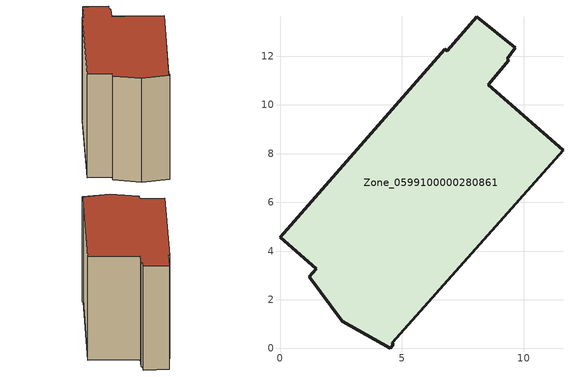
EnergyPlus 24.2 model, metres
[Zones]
Zone_0599100000280861
 floor ground (C_G): 9.66,12.34 9.32,11.9 9.4,11.84 8.56,10.82 11.62,8.13 4.6,0.23 4.66,0.15 4.53,0 2.56,1.12 1.21,2.94 1.49,3.28 0,4.57 6.77,12.29 6.87,12.22 8.08,13.63 z0
 wall outside (C_F): 9.66,12.34 8.08,13.63 6.87,12.22 6.77,12.29 0,4.57 1.49,3.28 1.21,2.94 2.56,1.12 4.53,0 4.66,0.15 4.6,0.23 11.62,8.13 8.56,10.82 9.4,11.84 9.32,11.9 9.66,12.34 z0:8.91
 roof outside (C_R): 9.32,11.9 9.66,12.34 8.08,13.63 6.87,12.22 6.77,12.29 0,4.57 1.49,3.28 1.21,2.94 2.56,1.12 4.53,0 4.66,0.15 4.6,0.23 11.62,8.13 8.56,10.82 9.4,11.84 z8.91
[BUILDING]
Pand.0599100000280861: North Axis=0; Terrain=City; Loads Convergence Tolerance Value=0.04; Temperature Convergence Tolerance Value=0.4; Solar Distribution=FullExterior; Maximum Number of Warmup Days=25; Minimum Number of Warmup Days=1
[Site:Location]
Rotterdam.The.Hague.AP_ZH_NLD Design_Conditions: Latitude=51.96; Longitude=4.45; Time Zone=1; Elevation=-4.5
[SITE:GROUNDTEMPERATURE:BUILDINGSURFACE]
18, 18, 18, 18, 18, 18, 18, 18, 18, 18, 18, 18
[MATERIAL] Thermal Absorptance=0.9; Solar Absorptance=0.7; Visible Absorptance=0.7
Name | Roughness | Thickness | Conductivity | Density | Specific Heat
G.TI.1946 | MediumSmooth | 0.15 | 1 | 540 | 1210
F.TI.1946 | Rough | 0.3 | 0.857143 | 1920 | 840
R.TI.1946 | MediumRough | 0.2 | 0.1 | 1500 | 1000
[CONSTRUCTION]
C_G: G.TI.1946
C_F: F.TI.1946
C_R: R.TI.1946
[ZONE]
Zone_0599100000280861: Type=1; Multiplier=1; Ceiling Height=Autocalculate; Volume=Autocalculate; Floor Area=autocalculate; Part of Total Floor Area=Yes
[ZONEINFILTRATION:DESIGNFLOWRATE]
Infil_Zone_0599100000280861: Zone or ZoneList or Space or SpaceList=Zone_0599100000280861; Schedule=AlwaysOn; Design Flow Rate Calculation Method=Flow/Area; Flow Rate per Floor Area=0.003; Constant Term Coefficient=1; Temperature Term Coefficient=0; Velocity Term Coefficient=0; Velocity Squared Term Coefficient=0
[HVACTEMPLATE:ZONE:IDEALLOADSAIRSYSTEM]
Zone_0599100000280861: Maximum Heating Supply Air Temperature=50; Minimum Cooling Supply Air Temperature=13; Maximum Heating Supply Air Humidity Ratio=0.0156; Minimum Cooling Supply Air Humidity Ratio=0.0077; Heating Limit=NoLimit; Cooling Limit=NoLimit; Dehumidification Control Type=ConstantSensibleHeatRatio; Cooling Sensible Heat Ratio=0.7; Dehumidification Setpoint=60; Humidification Control Type=None; Humidification Setpoint=30; Outdoor Air Method=None; Outdoor Air Flow Rate per Person=0.00944; Outdoor Air Flow Rate per Zone Floor Area=0; Outdoor Air Flow Rate per Zone=0; Demand Controlled Ventilation Type=None; Outdoor Air Economizer Type=NoEconomizer; Heat Recovery Type=None; Sensible Heat Recovery Effectiveness=0.7; Latent Heat Recovery Effectiveness=0.65
[ZONECONTROL:THERMOSTAT]
ThermostatControl_Zone_0599100000280861: Zone or ZoneList=Zone_0599100000280861; Control Type Schedule=DualSetpointControlType; Control 1=Thermostat_Zone_0599100000280861; Temperature Difference Between Cutout And Setpoint=0
[THERMOSTATSETPOINT:DUALSETPOINT]
Thermostat_Zone_0599100000280861: Heating Setpoint Temperature Schedule=HeatingSetpoint_Zone_0599100000280861; Cooling Setpoint Temperature Schedule=CoolingSetpoint_Zone_0599100000280861
[SCHEDULE:COMPACT]
HeatingSetpoint_Zone_0599100000280861: Through: 12/31, For: AllDays, Until: 24:00, 21
CoolingSetpoint_Zone_0599100000280861: Through: 12/31, For: AllDays, Until: 24:00, 24
DualSetpointControlType: Through: 12/31, For: AllDays, Until: 24:00, 4
AlwaysOn: Through: 12/31, For: AllDays, Until: 24:00, 1
